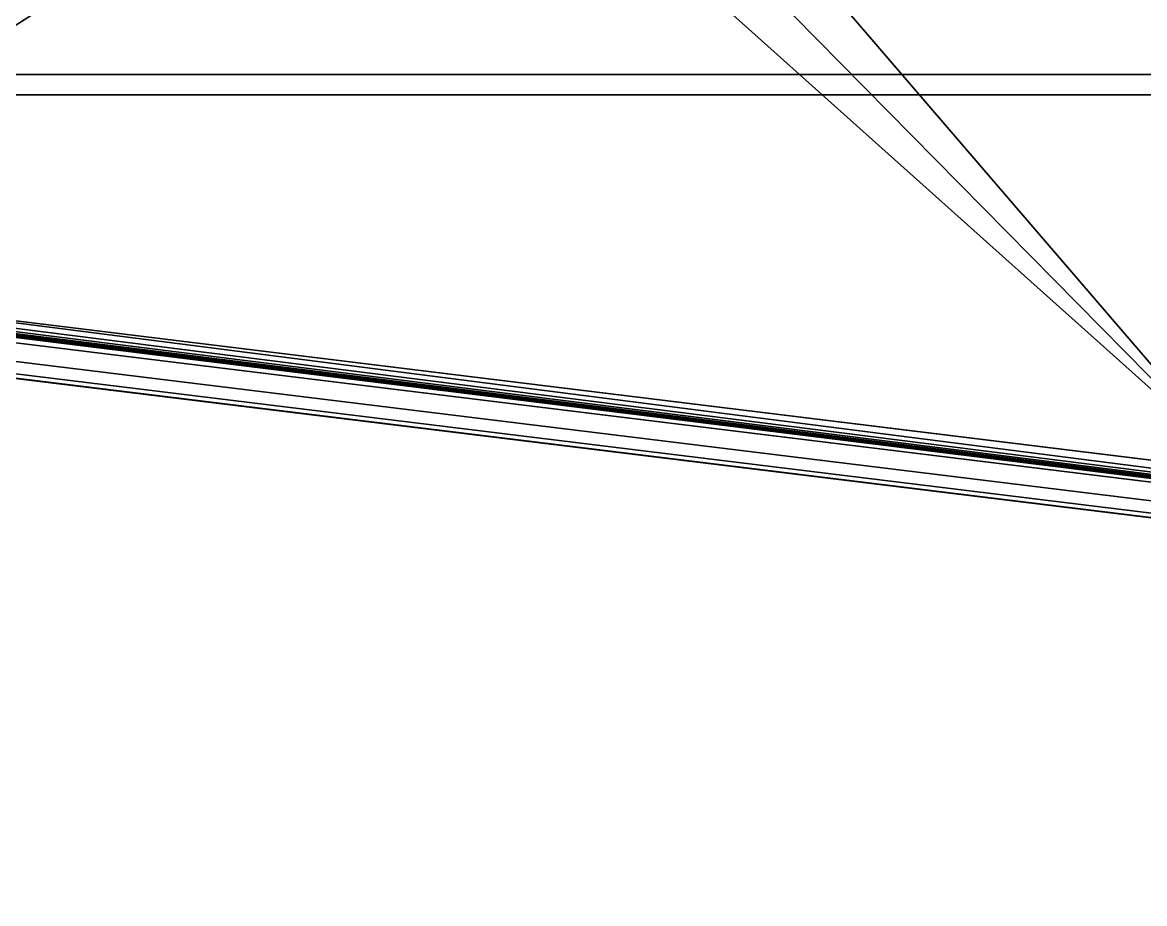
# Model space of a CAD drawing. Header units: millimetres. Extents: x 516 to 946, y 0 to 190.
# Drawn here: x 880.21 to 894, y 118.78 to 129.61 of the extents above; entities that cross this region are included whole.
import ezdxf

# ---------------------------------------------------------------- set-up
doc = ezdxf.new("R2010")
doc.units = ezdxf.units.MM
doc.layers.add('1', color=7, linetype='Continuous', true_color=0xffffff)

# ---------------------------------------------------------------- blocks, each defined once
blk = doc.blocks.new('UG_SURFACE_001')
at = {"layer": '1', "color": 252, "linetype": 'Continuous', "lineweight": 35}
for points in [[(379.404724, 129.864231, 3.5), (359.575093, 129.864231, 3.5), (359.575093, 128.719792, 3.5), (379.404724, 128.719792, 3.5)], [(379.404724, 128.719792, 1.5), (359.575093, 128.719792, 1.5), (359.575093, 129.864231, 1.5), (379.404724, 129.864231, 1.5)], [(379.404724, 128.719792, 3.5), (359.575093, 128.719792, 3.5), (359.575093, 117.845915, 3.5), (379.404724, 117.845915, 3.5)], [(379.404724, 117.845915, 1.5), (359.575093, 117.845915, 1.5), (359.575093, 128.719792, 1.5), (379.404724, 128.719792, 1.5)]]:
    blk.add_3dface(points, dxfattribs=at)
blk = doc.blocks.new('1стенка_MODEL')
at = {"layer": '1', "color": 252, "linetype": 'Continuous', "lineweight": 35}
blk.add_blockref('UG_SURFACE_001', (0, 0), dxfattribs=at)
blk = doc.blocks.new('UG_SURFACE_002')
at = {"layer": '1', "color": 252, "linetype": 'Continuous', "lineweight": 35}
for points in [[(411.854982, 119.865932, 5.446716), (7.670435, 169.493556, 5.446716), (7.557361, 169.278637, 5.294975), (411.920667, 119.629063, 5.294975)], [(7.670435, 169.493556, 5.446716), (411.854982, 119.865932, 5.446716), (216.667414, 144.101843, 5.5), (201.001778, 146.025345, 5.5)], [(411.920667, 119.629063, 5.294975), (7.557361, 169.278637, 5.294975), (7.481808, 169.135034, 5.067878), (411.964566, 119.470797, 5.067878)], [(411.964566, 119.470797, 5.067878), (7.481808, 169.135034, 5.067878), (7.455277, 169.084609, 4.8), (411.979973, 119.415216, 4.8)], [(149.334699, 151.664004, 3.5), (161.549926, 150.164157, 3.5), (411.979973, 119.415216, 4.8), (7.455277, 169.084609, 4.8)], [(411.979973, 119.415216, 4.8), (161.549926, 150.164157, 3.5), (181.150854, 147.757471, 3.5)], [(411.979973, 119.415216, 4.8), (181.150854, 147.757471, 3.5), (189.036548, 146.789238, 3.5)], [(411.979973, 119.415216, 4.8), (189.036548, 146.789238, 3.5), (201.001778, 145.320088, 3.5)], [(411.979973, 119.415216, 4.8), (201.001778, 145.320088, 3.5), (210.923553, 144.101843, 3.5)], [(411.979973, 119.415216, 4.8), (210.923553, 144.101843, 3.5), (220.852703, 142.882705, 3.5)], [(220.852703, 143.587962, 5.5), (216.667414, 144.101843, 5.5), (411.854982, 119.865932, 5.446716)], [(411.854982, 119.865932, 5.446716), (234.482244, 141.914457, 5.5), (220.852703, 143.587962, 5.5)], [(411.979973, 119.415216, 4.8), (220.852703, 142.882705, 3.5), (228.738382, 141.914457, 3.5)], [(411.979973, 119.415216, 4.8), (228.738382, 141.914457, 3.5), (248.589307, 139.477074, 3.5)], [(411.854982, 119.865932, 5.446716), (240.703627, 141.150564, 5.5), (234.482244, 141.914457, 5.5)], [(254.333168, 139.477074, 5.5), (240.703627, 141.150564, 5.5), (411.854982, 119.865932, 5.446716)], [(411.979973, 119.415216, 4.8), (248.589307, 139.477074, 3.5), (260.30454, 138.03862, 3.5)], [(411.854982, 119.865932, 5.446716), (260.30454, 138.743877, 5.5), (254.333168, 139.477074, 5.5)], [(274.184078, 137.039676, 5.5), (260.30454, 138.743877, 5.5), (411.854982, 119.865932, 5.446716)], [(411.979973, 119.415216, 4.8), (260.30454, 138.03862, 3.5), (280.655473, 135.539845, 3.5)], [(294.035017, 134.602293, 5.5), (274.184078, 137.039676, 5.5), (411.854982, 119.865932, 5.446716)], [(280.655473, 135.539845, 3.5), (288.291156, 134.602293, 3.5), (411.979973, 119.415216, 4.8)], [(411.979973, 119.415216, 4.8), (288.291156, 134.602293, 3.5), (300.256401, 133.133158, 3.5)], [(411.854982, 119.865932, 5.446716), (300.256401, 133.8384, 5.5), (294.035017, 134.602293, 5.5)], [(359.80916, 134.602293, 5.5), (359.80916, 126.526251, 5.5), (367.959261, 133.577302, 5.5), (367.695838, 134.388015, 5.5)], [(371.773392, 134.388015, 5.5), (371.509969, 133.577302, 5.5), (379.66007, 124.088861, 5.5), (379.66007, 134.602293, 5.5)], [(411.854982, 119.865932, 5.446716), (320.107311, 131.401017, 5.5), (300.256401, 133.8384, 5.5)], [(359.80916, 126.526251, 5.5), (368.529677, 132.943809, 5.5), (367.959261, 133.577302, 5.5)], [(371.509969, 133.577302, 5.5), (370.939583, 132.943809, 5.5), (379.66007, 124.088861, 5.5)], [(411.979973, 119.415216, 4.8), (300.256401, 133.133158, 3.5), (307.537287, 132.239178, 3.5)], [(369.308412, 132.597089, 5.5), (368.529677, 132.943809, 5.5), (359.80916, 126.526251, 5.5)], [(379.66007, 124.088861, 5.5), (370.939583, 132.943809, 5.5), (370.160848, 132.597089, 5.5)], [(359.80916, 126.526251, 5.5), (379.66007, 124.088861, 5.5), (370.160848, 132.597089, 5.5), (369.308412, 132.597089, 5.5)], [(411.979973, 119.415216, 4.8), (307.537287, 132.239178, 3.5), (320.107311, 130.69576, 3.5)], [(359.80916, 132.239178, 3.5), (379.66007, 132.239178, 3.5), (379.66007, 128.970474, 3.5), (359.80916, 128.970474, 3.5)], [(339.958251, 128.963634, 5.5), (320.107311, 131.401017, 5.5), (411.854982, 119.865932, 5.446716)], [(320.107311, 130.69576, 3.5), (334.158659, 128.970474, 3.5), (411.979973, 119.415216, 4.8)], [(411.979973, 119.415216, 4.8), (334.158659, 128.970474, 3.5), (359.80916, 125.820994, 3.5)], [(411.854982, 119.865932, 5.446716), (359.80916, 126.526251, 5.5), (339.958251, 128.963634, 5.5)], [(359.80916, 125.820994, 3.5), (359.80916, 128.970474, 3.5), (379.66007, 128.970474, 3.5), (379.66007, 123.383604, 3.5)], [(411.854982, 119.865932, 5.446716), (379.66007, 124.088861, 5.5), (359.80916, 126.526251, 5.5)], [(411.979973, 119.415216, 4.8), (359.80916, 125.820994, 3.5), (379.66007, 123.383604, 3.5)]]:
    blk.add_3dface(points, dxfattribs=at)
blk = doc.blocks.new('3пояс_верхний_MODEL')
at = {"layer": '1', "color": 252, "linetype": 'Continuous', "lineweight": 35}
for p, q in [((7.803815, 169.747069, 5.5), (411.7775, 120.145337, 5.5)), ((411.97998, 119.415219, 4.8), (7.455277, 169.084607, 4.8)), ((411.97998, 119.415219, 3.5), (7.455277, 169.084607, 3.5))]:
    blk.add_line(p, q, dxfattribs=at)
blk.add_blockref('UG_SURFACE_002', (0, 0), dxfattribs=at)

msp = doc.modelspace()

# ---------------------------------------------------------------- block references
at = {"layer": '1', "color": 163, "linetype": 'Continuous', "lineweight": 70}
for name in ['1стенка_MODEL', '3пояс_верхний_MODEL']:
    msp.add_blockref(name, (515.550342, 0), dxfattribs=at)

doc.saveas('drawing.dxf')
